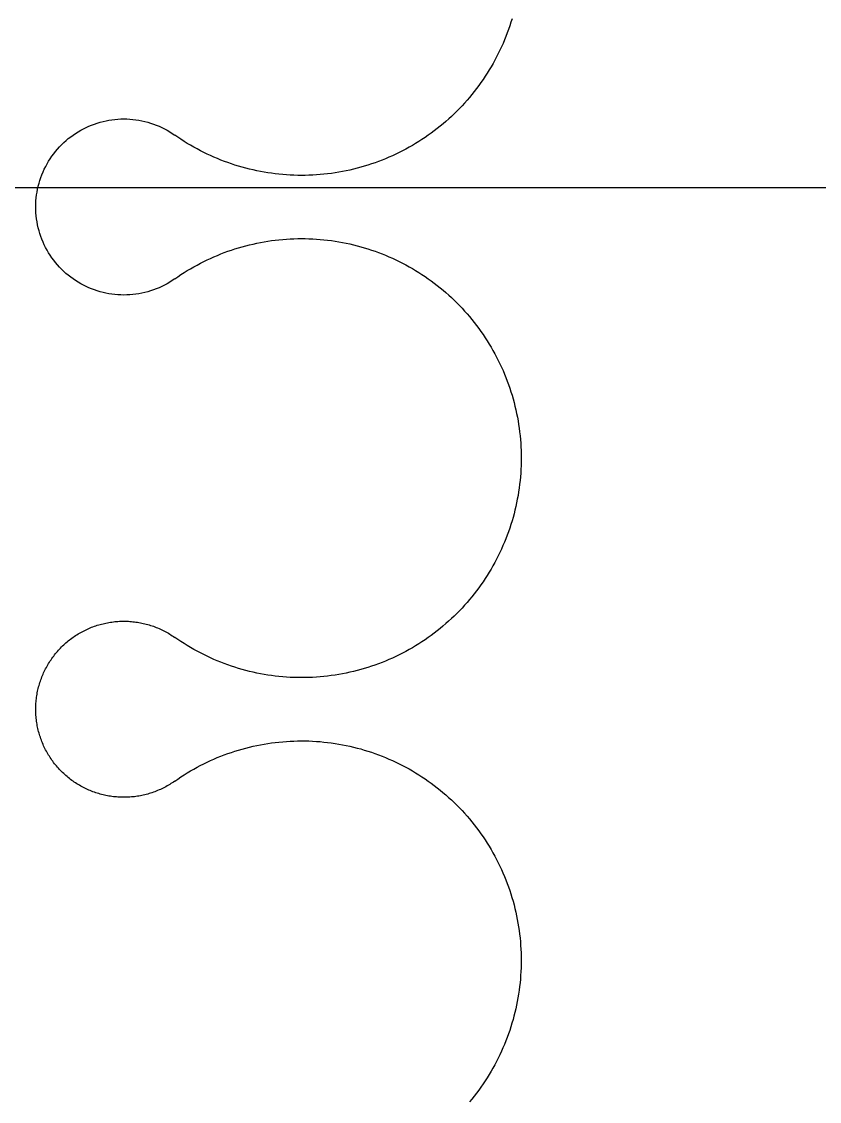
# Model space of a CAD drawing. Header units: millimetres. Extents: x -187744 to 2148, y -49419 to 6550.
# Drawn here: x -11902.9 to -11822.5, y -11403.6 to -11294.7 of the extents above; entities that cross this region are included whole.
import ezdxf

# ---------------------------------------------------------------- set-up
doc = ezdxf.new("R2010")
doc.units = ezdxf.units.MM
doc.header["$LTSCALE"] = 1000
doc.header["$MEASUREMENT"] = 0
doc.layers.add('FC-FLOOR', color=138, linetype='Continuous')
doc.layers.add('FF-FURNA', color=40, linetype='Continuous')

# ---------------------------------------------------------------- blocks, each defined once
blk = doc.blocks.new('DRAPES2')
at = {"linetype": 'ByBlock'}
for points in [[(452.116, 95.9399, 0), (452.839, 95.7173, 0), (453.557, 95.4823, 0), (454.272, 95.2351, 0), (454.982, 94.9758, 0), (455.687, 94.7043, 0), (456.388, 94.4209, 0), (457.084, 94.1255, 0), (457.774, 93.8183, 0), (458.46, 93.4994, 0), (459.139, 93.1687, 0), (459.813, 92.8265, 0), (460.481, 92.4729, 0), (461.143, 92.1079, 0), (461.799, 91.7316, 0), (462.448, 91.3442, 0), (463.09, 90.9458, 0), (463.726, 90.5365, 0), (464.354, 90.1163, 0), (464.975, 89.6855, 0), (465.589, 89.2441, 0), (466.195, 88.7924, 0), (466.793, 88.3303, 0), (467.384, 87.8581, 0), (467.966, 87.3759, 0), (468.539, 86.8838, 0), (469.105, 86.382, 0), (469.661, 85.8706, 0), (470.209, 85.3497, 0), (470.748, 84.8196, 0), (471.278, 84.2804, 0), (471.798, 83.7322, 0), (472.309, 83.1751, 0), (472.811, 82.6095, 0), (473.302, 82.0353, 0), (473.784, 81.4529, 0), (474.256, 80.8623, 0), (474.717, 80.2637, 0), (475.169, 79.6573, 0), (475.61, 79.0433, 0), (476.04, 78.4219, 0), (476.46, 77.7932, 0), (476.868, 77.1574, 0), (477.266, 76.5148, 0), (477.653, 75.8654, 0), (478.029, 75.2095, 0), (478.394, 74.5473, 0), (478.747, 73.879, 0), (479.088, 73.2047, 0), (479.419, 72.5247, 0), (479.737, 71.8392, 0), (480.044, 71.1483, 0), (480.339, 70.4523, 0), (480.621, 69.7513, 0), (480.892, 69.0456, 0), (481.151, 68.3354, 0), (481.398, 67.6209, 0), (481.632, 66.9023, 0), (481.854, 66.1797, 0), (482.064, 65.4535, 0), (482.261, 64.7238, 0), (482.446, 63.9909, 0), (482.618, 63.2549, 0), (482.778, 62.516, 0), (482.925, 61.7746, 0), (483.059, 61.0307, 0), (483.181, 60.2847, 0), (483.29, 59.5366, 0), (483.386, 58.7869, 0), (483.469, 58.0356, 0), (483.539, 57.283, 0), (483.597, 56.5293, 0), (483.642, 55.7747, 0), (483.673, 55.0194, 0), (483.692, 54.2638, 0), (483.698, 53.5079, 0), (483.691, 52.7521, 0), (483.671, 51.9964, 0), (483.639, 51.2412, 0), (483.593, 50.4867, 0), (483.534, 49.7331, 0), (483.463, 48.9806, 0), (483.379, 48.2294, 0), (483.281, 47.4798, 0), (483.172, 46.7319, 0), (483.049, 45.986, 0), (482.914, 45.2423, 0), (482.766, 44.5011, 0), (482.605, 43.7625, 0), (482.432, 43.0267, 0), (482.246, 42.294, 0), (482.048, 41.5646, 0), (481.837, 40.8386, 0), (481.614, 40.1164, 0), (481.378, 39.3981, 0), (481.131, 38.6839, 0), (480.871, 37.9741, 0), (480.599, 37.2688, 0), (480.315, 36.5682, 0), (480.019, 35.8726, 0), (479.712, 35.1822, 0), (479.392, 34.4971, 0), (479.061, 33.8175, 0), (478.719, 33.1437, 0), (478.364, 32.4759, 0), (477.999, 31.8142, 0), (477.622, 31.1588, 0), (477.235, 30.51, 0), (476.836, 29.8679, 0), (476.426, 29.2327, 0), (476.005, 28.6046, 0), (475.574, 27.9837, 0)], [(504.56, 27.9821, 0), (504.129, 28.603, 0), (503.708, 29.2311, 0), (503.299, 29.8664, 0), (502.9, 30.5085, 0), (502.512, 31.1574, 0), (502.135, 31.8128, 0), (501.77, 32.4746, 0), (501.416, 33.1424, 0), (501.074, 33.8163, 0), (500.743, 34.4958, 0), (500.423, 35.181, 0), (500.116, 35.8715, 0), (499.82, 36.5671, 0), (499.536, 37.2677, 0), (499.264, 37.973, 0), (499.005, 38.6829, 0), (498.757, 39.3971, 0), (498.522, 40.1155, 0), (498.299, 40.8377, 0), (498.088, 41.5637, 0), (497.89, 42.2931, 0), (497.704, 43.0258, 0), (497.531, 43.7616, 0), (497.37, 44.5003, 0), (497.222, 45.2415, 0), (497.087, 45.9852, 0), (496.965, 46.7311, 0), (496.855, 47.479, 0), (496.758, 48.2286, 0), (496.674, 48.9798, 0), (496.602, 49.7324, 0), (496.544, 50.486, 0), (496.498, 51.2405, 0), (496.466, 51.9957, 0), (496.446, 52.7513, 0), (496.439, 53.5072, 0), (496.445, 54.2631, 0), (496.464, 55.0187, 0), (496.496, 55.7739, 0), (496.54, 56.5285, 0), (496.598, 57.2822, 0), (496.668, 58.0348, 0), (496.752, 58.7861, 0), (496.848, 59.5359, 0), (496.957, 60.2839, 0), (497.078, 61.0299, 0), (497.213, 61.7738, 0), (497.36, 62.5152, 0), (497.52, 63.254, 0), (497.692, 63.99, 0), (497.877, 64.7229, 0), (498.074, 65.4526, 0), (498.284, 66.1788, 0), (498.506, 66.9013, 0), (498.741, 67.6199, 0), (498.988, 68.3344, 0), (499.246, 69.0446, 0), (499.517, 69.7502, 0), (499.8, 70.4512, 0), (500.095, 71.1472, 0), (500.402, 71.838, 0), (500.721, 72.5235, 0), (501.051, 73.2035, 0), (501.393, 73.8777, 0), (501.746, 74.546, 0), (502.11, 75.2081, 0), (502.486, 75.864, 0), (502.873, 76.5133, 0), (503.271, 77.1559, 0), (503.68, 77.7916, 0), (504.1, 78.4203, 0), (504.53, 79.0417, 0), (504.971, 79.6556, 0), (505.423, 80.2619, 0), (505.884, 80.8605, 0), (506.356, 81.451, 0), (506.838, 82.0334, 0), (507.33, 82.6075, 0), (507.831, 83.1731, 0), (508.342, 83.7301, 0), (508.863, 84.2782, 0), (509.393, 84.8174, 0), (509.931, 85.3475, 0), (510.479, 85.8683, 0), (511.036, 86.3796, 0), (511.601, 86.8813, 0), (512.175, 87.3734, 0), (512.757, 87.8555, 0), (513.348, 88.3277, 0), (513.946, 88.7897, 0), (514.552, 89.2414, 0), (515.166, 89.6826, 0), (515.787, 90.1134, 0), (516.415, 90.5335, 0), (517.051, 90.9427, 0), (517.693, 91.3411, 0), (518.342, 91.7284, 0), (518.998, 92.1046, 0), (519.66, 92.4695, 0), (520.328, 92.8231, 0), (521.002, 93.1652, 0), (521.682, 93.4958, 0), (522.367, 93.8146, 0), (523.058, 94.1218, 0), (523.754, 94.4171, 0), (524.455, 94.7004, 0), (525.16, 94.9718, 0), (525.87, 95.2311, 0), (526.584, 95.4782, 0), (527.303, 95.713, 0), (528.025, 95.9356, 0), (528.751, 96.1458, 0), (529.481, 96.3435, 0), (530.214, 96.5288, 0), (530.95, 96.7015, 0), (531.688, 96.8616, 0), (532.43, 97.0091, 0), (533.174, 97.1439, 0), (533.92, 97.266, 0), (534.668, 97.3753, 0), (535.417, 97.4718, 0), (536.169, 97.5555, 0), (536.921, 97.6264, 0), (537.675, 97.6844, 0), (538.429, 97.7295, 0), (539.185, 97.7617, 0), (539.94, 97.7811, 0), (540.696, 97.7875, 0)], [(540.696, 97.7875, 0), (541.452, 97.781, 0), (542.208, 97.7616, 0), (542.963, 97.7293, 0), (543.717, 97.6841, 0), (544.471, 97.626, 0), (545.223, 97.555, 0), (545.975, 97.4712, 0), (546.724, 97.3746, 0), (547.472, 97.2652, 0), (548.218, 97.1431, 0), (548.962, 97.0082, 0), (549.703, 96.8606, 0), (550.442, 96.7004, 0), (551.178, 96.5276, 0), (551.911, 96.3422, 0), (552.64, 96.1444, 0), (553.366, 95.9341, 0), (554.089, 95.7115, 0), (554.807, 95.4765, 0), (555.522, 95.2294, 0), (556.232, 94.97, 0), (556.937, 94.6986, 0), (557.638, 94.4151, 0), (558.334, 94.1198, 0), (559.024, 93.8126, 0), (559.71, 93.4936, 0), (560.389, 93.163, 0), (561.063, 92.8208, 0), (561.731, 92.4671, 0), (562.393, 92.1021, 0), (563.049, 91.7259, 0), (563.698, 91.3385, 0), (564.34, 90.94, 0), (564.976, 90.5307, 0), (565.604, 90.1106, 0), (566.225, 89.6797, 0), (566.839, 89.2384, 0), (567.445, 88.7866, 0), (568.043, 88.3246, 0), (568.634, 87.8524, 0), (569.216, 87.3701, 0), (569.789, 86.878, 0), (570.355, 86.3762, 0), (570.911, 85.8648, 0), (571.459, 85.344, 0), (571.998, 84.8139, 0), (572.528, 84.2746, 0), (573.048, 83.7264, 0), (573.559, 83.1694, 0), (574.061, 82.6037, 0), (574.552, 82.0296, 0), (575.034, 81.4471, 0), (575.506, 80.8565, 0), (575.967, 80.2579, 0), (576.419, 79.6516, 0), (576.86, 79.0376, 0), (577.29, 78.4161, 0), (577.71, 77.7874, 0), (578.118, 77.1517, 0), (578.516, 76.509, 0), (578.903, 75.8596, 0), (579.279, 75.2038, 0), (579.644, 74.5416, 0), (579.997, 73.8732, 0), (580.338, 73.199, 0), (580.669, 72.519, 0), (580.987, 71.8334, 0), (581.294, 71.1425, 0), (581.589, 70.4465, 0), (581.871, 69.7456, 0), (582.142, 69.0399, 0), (582.401, 68.3297, 0), (582.648, 67.6152, 0), (582.882, 66.8965, 0), (583.104, 66.174, 0), (583.314, 65.4478, 0), (583.511, 64.7181, 0), (583.696, 63.9851, 0), (583.868, 63.2491, 0), (584.028, 62.5103, 0), (584.175, 61.7688, 0), (584.309, 61.0249, 0), (584.431, 60.2789, 0), (584.54, 59.5309, 0), (584.636, 58.7811, 0), (584.719, 58.0298, 0), (584.789, 57.2772, 0), (584.847, 56.5235, 0), (584.892, 55.7689, 0), (584.923, 55.0137, 0), (584.942, 54.258, 0), (584.948, 53.5022, 0), (584.941, 52.7463, 0), (584.921, 51.9907, 0), (584.889, 51.2355, 0), (584.843, 50.481, 0), (584.784, 49.7273, 0), (584.713, 48.9748, 0), (584.629, 48.2236, 0), (584.531, 47.474, 0), (584.422, 46.7261, 0), (584.299, 45.9803, 0), (584.164, 45.2366, 0), (584.016, 44.4953, 0), (583.855, 43.7567, 0), (583.682, 43.0209, 0), (583.496, 42.2882, 0), (583.298, 41.5588, 0), (583.087, 40.8329, 0), (582.864, 40.1107, 0), (582.628, 39.3924, 0), (582.381, 38.6782, 0), (582.121, 37.9683, 0), (581.849, 37.263, 0), (581.565, 36.5625, 0), (581.269, 35.8669, 0), (580.962, 35.1764, 0), (580.642, 34.4913, 0), (580.311, 33.8118, 0), (579.969, 33.138, 0), (579.614, 32.4701, 0), (579.249, 31.8084, 0), (578.872, 31.1531, 0), (578.485, 30.5042, 0), (578.086, 29.8621, 0), (577.676, 29.2269, 0), (577.255, 28.5988, 0), (576.824, 27.978, 0)], [(605.81, 27.9763, 0), (605.379, 28.5972, 0), (604.958, 29.2254, 0), (604.549, 29.8606, 0), (604.15, 30.5028, 0), (603.762, 31.1517, 0), (603.385, 31.8071, 0), (603.02, 32.4688, 0), (602.666, 33.1367, 0), (602.324, 33.8105, 0), (601.993, 34.4901, 0), (601.673, 35.1752, 0), (601.366, 35.8657, 0), (601.07, 36.5614, 0), (600.786, 37.2619, 0), (600.514, 37.9673, 0), (600.255, 38.6772, 0), (600.007, 39.3914, 0), (599.772, 40.1097, 0), (599.549, 40.832, 0), (599.338, 41.5579, 0), (599.14, 42.2873, 0), (598.954, 43.0201, 0), (598.781, 43.7559, 0), (598.62, 44.4945, 0), (598.472, 45.2358, 0), (598.337, 45.9795, 0), (598.215, 46.7254, 0), (598.105, 47.4732, 0), (598.008, 48.2229, 0), (597.924, 48.9741, 0), (597.852, 49.7266, 0), (597.794, 50.4802, 0), (597.748, 51.2347, 0), (597.716, 51.9899, 0), (597.696, 52.7456, 0), (597.689, 53.5014, 0), (597.695, 54.2573, 0), (597.714, 55.013, 0), (597.746, 55.7682, 0), (597.79, 56.5228, 0), (597.848, 57.2765, 0), (597.918, 58.0291, 0), (598.002, 58.7803, 0), (598.098, 59.5301, 0), (598.207, 60.2781, 0), (598.328, 61.0241, 0), (598.463, 61.768, 0), (598.61, 62.5094, 0), (598.77, 63.2483, 0), (598.942, 63.9843, 0), (599.127, 64.7172, 0), (599.324, 65.4469, 0), (599.534, 66.1731, 0), (599.756, 66.8956, 0), (599.991, 67.6142, 0), (600.238, 68.3287, 0), (600.496, 69.0388, 0), (600.767, 69.7445, 0), (601.05, 70.4454, 0), (601.345, 71.1414, 0), (601.652, 71.8322, 0), (601.971, 72.5177, 0), (602.301, 73.1977, 0), (602.643, 73.8719, 0), (602.996, 74.5402, 0), (603.36, 75.2024, 0), (603.736, 75.8582, 0), (604.123, 76.5075, 0), (604.521, 77.1502, 0), (604.93, 77.7859, 0), (605.35, 78.4145, 0), (605.78, 79.0359, 0), (606.221, 79.6499, 0), (606.673, 80.2562, 0), (607.134, 80.8547, 0), (607.606, 81.4453, 0), (608.088, 82.0277, 0), (608.58, 82.6018, 0), (609.081, 83.1674, 0), (609.592, 83.7243, 0), (610.113, 84.2725, 0), (610.643, 84.8117, 0), (611.181, 85.3417, 0), (611.729, 85.8625, 0), (612.286, 86.3738, 0), (612.851, 86.8756, 0), (613.425, 87.3676, 0), (614.007, 87.8498, 0), (614.598, 88.3219, 0), (615.196, 88.7839, 0), (615.802, 89.2356, 0), (616.416, 89.6769, 0), (617.037, 90.1076, 0), (617.665, 90.5277, 0), (618.301, 90.937, 0), (618.943, 91.3353, 0), (619.592, 91.7227, 0), (620.248, 92.0988, 0), (620.91, 92.4638, 0), (621.578, 92.8173, 0), (622.252, 93.1594, 0), (622.932, 93.49, 0), (623.617, 93.8089, 0), (624.308, 94.116, 0), (625.004, 94.4113, 0), (625.705, 94.6947, 0), (626.41, 94.966, 0), (627.12, 95.2253, 0), (627.834, 95.4724, 0), (628.553, 95.7073, 0), (629.275, 95.9298, 0), (630.001, 96.14, 0), (630.731, 96.3378, 0), (631.464, 96.523, 0), (632.2, 96.6957, 0), (632.938, 96.8559, 0), (633.68, 97.0033, 0), (634.424, 97.1381, 0), (635.17, 97.2602, 0), (635.918, 97.3695, 0), (636.667, 97.4661, 0), (637.419, 97.5498, 0), (638.171, 97.6206, 0), (638.925, 97.6786, 0), (639.679, 97.7238, 0), (640.435, 97.756, 0), (641.19, 97.7753, 0), (641.946, 97.7817, 0)], [(641.946, 97.7817, 0), (642.702, 97.7752, 0), (643.458, 97.7558, 0), (644.213, 97.7235, 0), (644.967, 97.6783, 0), (645.721, 97.6202, 0), (646.473, 97.5493, 0), (647.225, 97.4655, 0), (647.974, 97.3689, 0), (648.722, 97.2595, 0), (649.468, 97.1373, 0), (650.212, 97.0024, 0), (650.953, 96.8548, 0), (651.692, 96.6946, 0), (652.428, 96.5218, 0), (653.161, 96.3365, 0), (653.89, 96.1386, 0), (654.616, 95.9284, 0), (655.339, 95.7057, 0), (656.057, 95.4708, 0), (656.772, 95.2236, 0), (657.482, 94.9643, 0), (658.187, 94.6928, 0), (658.888, 94.4094, 0), (659.584, 94.114, 0), (660.274, 93.8068, 0), (660.96, 93.4878, 0), (661.639, 93.1572, 0), (662.313, 92.815, 0), (662.981, 92.4614, 0), (663.643, 92.0964, 0), (664.299, 91.7201, 0), (664.948, 91.3327, 0), (665.59, 90.9343, 0), (666.226, 90.5249, 0), (666.854, 90.1048, 0), (667.475, 89.674, 0), (668.089, 89.2326, 0), (668.695, 88.7809, 0), (669.293, 88.3188, 0), (669.884, 87.8466, 0), (670.466, 87.3644, 0)], [(504.56, 27.9821, 0), (504.901, 27.4811, 0), (505.226, 26.9687, 0), (505.532, 26.4456, 0), (505.821, 25.9122, 0), (506.091, 25.3694, 0), (506.342, 24.8176, 0), (506.575, 24.2576, 0), (506.788, 23.6899, 0), (506.982, 23.1153, 0), (507.156, 22.5344, 0), (507.31, 21.948, 0), (507.444, 21.3566, 0), (507.557, 20.7609, 0), (507.65, 20.1618, 0), (507.723, 19.5598, 0), (507.775, 18.9556, 0), (507.807, 18.3501, 0), (507.817, 17.7438, 0), (507.807, 17.1375, 0), (507.777, 16.5319, 0), (507.725, 15.9278, 0), (507.653, 15.3257, 0), (507.561, 14.7264, 0), (507.448, 14.1306, 0), (507.315, 13.5391, 0), (507.161, 12.9524, 0), (506.988, 12.3713, 0), (506.795, 11.7965, 0), (506.582, 11.2286, 0), (506.351, 10.6683, 0), (506.1, 10.1163, 0), (505.83, 9.57308, 0), (505.542, 9.03943, 0), (505.236, 8.51592, 0), (504.913, 8.00317, 0), (504.572, 7.50178, 0), (504.214, 7.01232, 0), (503.839, 6.53538, 0), (503.449, 6.0715, 0), (503.043, 5.62123, 0), (502.621, 5.18509, 0), (502.186, 4.7636, 0), (501.735, 4.35724, 0), (501.272, 3.96649, 0), (500.795, 3.5918, 0), (500.306, 3.23362, 0), (499.805, 2.89236, 0), (499.292, 2.56841, 0), (498.769, 2.26216, 0), (498.235, 1.97397, 0), (497.692, 1.70416, 0), (497.14, 1.45306, 0), (496.58, 1.22096, 0), (496.012, 1.00812, 0), (495.437, 0.814802, 0), (494.856, 0.641227, 0), (494.27, 0.487596, 0), (493.678, 0.35409, 0), (493.083, 0.240863, 0), (492.484, 0.148049, 0), (491.881, 0.075756, 0), (491.277, 0.024067, 0), (490.672, -0.006957, 0), (490.065, -0.017279, 0), (489.459, -0.006888, 0), (488.854, 0.024205, 0), (488.249, 0.075962, 0), (487.647, 0.148324, 0), (487.048, 0.241207, 0), (486.453, 0.354501, 0), (485.861, 0.488074, 0), (485.274, 0.641772, 0), (484.694, 0.815413, 0), (484.119, 1.0088, 0), (483.551, 1.2217, 0), (482.991, 1.45386, 0), (482.439, 1.70503, 0), (481.896, 1.9749, 0), (481.363, 2.26315, 0), (480.839, 2.56946, 0), (480.327, 2.89346, 0), (479.825, 3.23478, 0), (479.336, 3.59302, 0), (478.86, 3.96776, 0), (478.396, 4.35857, 0), (477.946, 4.76498, 0), (477.51, 5.18652, 0), (477.089, 5.6227, 0), (476.683, 6.07302, 0), (476.292, 6.53694, 0), (475.918, 7.01393, 0), (475.56, 7.50343, 0), (475.219, 8.00486, 0), (474.895, 8.51765, 0), (474.59, 9.04119, 0), (474.302, 9.57488, 0), (474.032, 10.1181, 0), (473.781, 10.6702, 0), (473.55, 11.2305, 0), (473.337, 11.7984, 0), (473.144, 12.3733, 0), (472.971, 12.9544, 0), (472.818, 13.5411, 0), (472.685, 14.1326, 0), (472.572, 14.7284, 0), (472.479, 15.3277, 0), (472.408, 15.9298, 0), (472.356, 16.534, 0), (472.326, 17.1395, 0), (472.316, 17.7458, 0), (472.326, 18.3521, 0), (472.358, 18.9577, 0), (472.41, 19.5618, 0), (472.483, 20.1638, 0), (472.576, 20.7629, 0), (472.69, 21.3585, 0), (472.824, 21.9499, 0), (472.978, 22.5364, 0), (473.152, 23.1172, 0), (473.346, 23.6918, 0), (473.559, 24.2594, 0), (473.791, 24.8195, 0), (474.043, 25.3712, 0), (474.313, 25.914, 0), (474.602, 26.4473, 0), (474.908, 26.9704, 0), (475.233, 27.4828, 0), (475.574, 27.9837, 0)], [(591.315, -0.023038, 0), (591.012, -0.020432, 0), (590.709, -0.012647, 0), (590.406, 0.000313, 0), (590.104, 0.018445, 0), (589.801, 0.041744, 0), (589.499, 0.070203, 0), (589.198, 0.103813, 0), (588.897, 0.142565, 0), (588.597, 0.186447, 0), (588.298, 0.235447, 0), (588, 0.28955, 0), (587.703, 0.348741, 0), (587.406, 0.413002, 0), (587.111, 0.482315, 0), (586.817, 0.556659, 0), (586.524, 0.636012, 0), (586.233, 0.720352, 0), (585.944, 0.809654, 0), (585.655, 0.903891, 0), (585.369, 1.00304, 0), (585.084, 1.10706, 0), (584.801, 1.21594, 0), (584.52, 1.32963, 0), (584.241, 1.4481, 0), (583.964, 1.57133, 0), (583.689, 1.69927, 0), (583.416, 1.83188, 0), (583.146, 1.96914, 0), (582.878, 2.11099, 0), (582.613, 2.25739, 0), (582.35, 2.40831, 0), (582.089, 2.5637, 0), (581.832, 2.72351, 0), (581.577, 2.8877, 0), (581.325, 3.05622, 0), (581.075, 3.22902, 0), (580.829, 3.40606, 0), (580.586, 3.58726, 0), (580.346, 3.7726, 0), (580.11, 3.962, 0), (579.876, 4.15543, 0), (579.646, 4.35281, 0), (579.419, 4.55409, 0), (579.196, 4.75922, 0), (578.976, 4.96813, 0), (578.76, 5.18076, 0), (578.548, 5.39705, 0), (578.339, 5.61694, 0), (578.134, 5.84037, 0), (577.933, 6.06726, 0), (577.736, 6.29756, 0), (577.542, 6.53118, 0), (577.353, 6.76808, 0), (577.168, 7.00817, 0), (576.987, 7.25139, 0), (576.81, 7.49767, 0), (576.637, 7.74693, 0), (576.469, 7.9991, 0), (576.305, 8.25412, 0), (576.145, 8.51189, 0), (575.99, 8.77236, 0), (575.84, 9.03543, 0), (575.693, 9.30105, 0), (575.552, 9.56912, 0), (575.415, 9.83957, 0), (575.282, 10.1123, 0), (575.155, 10.3873, 0), (575.031, 10.6644, 0), (574.913, 10.9436, 0), (574.8, 11.2247, 0), (574.691, 11.5078, 0), (574.587, 11.7927, 0), (574.488, 12.0793, 0), (574.394, 12.3675, 0), (574.305, 12.6573, 0), (574.221, 12.9486, 0), (574.142, 13.2413, 0), (574.068, 13.5353, 0), (573.999, 13.8305, 0), (573.935, 14.1269, 0), (573.876, 14.4243, 0), (573.822, 14.7226, 0), (573.773, 15.0219, 0), (573.729, 15.3219, 0), (573.691, 15.6227, 0), (573.658, 15.924, 0), (573.629, 16.2259, 0), (573.606, 16.5282, 0), (573.588, 16.8309, 0), (573.576, 17.1338, 0), (573.568, 17.4369, 0), (573.566, 17.7401, 0), (573.568, 18.0433, 0), (573.576, 18.3463, 0), (573.59, 18.6493, 0), (573.608, 18.9519, 0), (573.631, 19.2542, 0), (573.66, 19.556, 0), (573.694, 19.8573, 0), (573.733, 20.158, 0), (573.777, 20.458, 0), (573.826, 20.7572, 0), (573.88, 21.0554, 0), (573.94, 21.3528, 0), (574.004, 21.649, 0), (574.074, 21.9442, 0), (574.148, 22.238, 0), (574.228, 22.5306, 0), (574.312, 22.8218, 0), (574.402, 23.1115, 0), (574.496, 23.3996, 0), (574.596, 23.6861, 0), (574.7, 23.9708, 0), (574.809, 24.2537, 0), (574.923, 24.5347, 0), (575.041, 24.8137, 0), (575.165, 25.0906, 0), (575.293, 25.3654, 0), (575.426, 25.638, 0), (575.563, 25.9083, 0), (575.705, 26.1761, 0), (575.852, 26.4416, 0), (576.003, 26.7044, 0), (576.158, 26.9647, 0), (576.318, 27.2222, 0), (576.483, 27.477, 0), (576.651, 27.729, 0), (576.824, 27.978, 0)], [(605.81, 27.9763, 0), (605.983, 27.7273, 0), (606.151, 27.4753, 0), (606.316, 27.2205, 0), (606.476, 26.963, 0), (606.631, 26.7027, 0), (606.782, 26.4398, 0), (606.929, 26.1744, 0), (607.071, 25.9065, 0), (607.208, 25.6362, 0), (607.341, 25.3636, 0), (607.469, 25.0888, 0), (607.592, 24.8118, 0), (607.711, 24.5328, 0), (607.825, 24.2518, 0), (607.934, 23.9689, 0), (608.038, 23.6842, 0), (608.137, 23.3977, 0), (608.232, 23.1096, 0), (608.321, 22.8199, 0), (608.406, 22.5287, 0), (608.485, 22.2361, 0), (608.56, 21.9422, 0), (608.629, 21.6471, 0), (608.694, 21.3508, 0), (608.753, 21.0535, 0), (608.807, 20.7552, 0), (608.856, 20.456, 0), (608.9, 20.156, 0), (608.939, 19.8553, 0), (608.973, 19.554, 0), (609.002, 19.2522, 0), (609.025, 18.9499, 0), (609.043, 18.6472, 0), (609.057, 18.3443, 0), (609.065, 18.0412, 0), (609.067, 17.7381, 0), (609.065, 17.4349, 0), (609.057, 17.1318, 0), (609.045, 16.8288, 0), (609.027, 16.5262, 0), (609.003, 16.2239, 0), (608.975, 15.922, 0), (608.942, 15.6206, 0), (608.903, 15.3199, 0), (608.86, 15.0199, 0), (608.811, 14.7206, 0), (608.757, 14.4223, 0), (608.698, 14.1249, 0), (608.634, 13.8285, 0), (608.565, 13.5333, 0), (608.49, 13.2393, 0), (608.411, 12.9467, 0), (608.327, 12.6554, 0), (608.238, 12.3656, 0), (608.144, 12.0774, 0), (608.045, 11.7908, 0), (607.941, 11.5059, 0), (607.832, 11.2229, 0), (607.719, 10.9417, 0), (607.601, 10.6626, 0), (607.478, 10.3855, 0), (607.35, 10.1105, 0), (607.217, 9.83776, 0), (607.08, 9.56732, 0), (606.939, 9.29927, 0), (606.792, 9.03367, 0), (606.642, 8.77061, 0), (606.486, 8.51017, 0), (606.327, 8.25241, 0), (606.163, 7.99742, 0), (605.994, 7.74526, 0), (605.822, 7.49602, 0), (605.645, 7.24976, 0), (605.464, 7.00656, 0), (605.279, 6.76649, 0), (605.089, 6.52962, 0), (604.896, 6.29601, 0), (604.699, 6.06574, 0), (604.498, 5.83887, 0), (604.293, 5.61547, 0), (604.084, 5.3956, 0), (603.871, 5.17933, 0), (603.655, 4.96672, 0), (603.436, 4.75784, 0), (603.212, 4.55274, 0), (602.985, 4.35148, 0), (602.755, 4.15412, 0), (602.522, 3.96073, 0), (602.285, 3.77135, 0), (602.045, 3.58604, 0), (601.802, 3.40486, 0), (601.556, 3.22786, 0), (601.307, 3.05509, 0), (601.055, 2.8866, 0), (600.8, 2.72243, 0), (600.542, 2.56265, 0), (600.282, 2.40729, 0), (600.019, 2.2564, 0), (599.753, 2.11003, 0), (599.485, 1.96821, 0), (599.215, 1.83098, 0), (598.942, 1.6984, 0), (598.667, 1.57049, 0), (598.39, 1.4473, 0), (598.111, 1.32886, 0), (597.83, 1.2152, 0), (597.547, 1.10635, 0), (597.262, 1.00236, 0), (596.976, 0.903247, 0), (596.687, 0.809043, 0), (596.398, 0.719774, 0), (596.106, 0.635467, 0), (595.814, 0.556147, 0), (595.52, 0.481836, 0), (595.225, 0.412557, 0), (594.928, 0.34833, 0), (594.631, 0.289173, 0), (594.333, 0.235104, 0), (594.034, 0.186138, 0), (593.734, 0.14229, 0), (593.433, 0.103572, 0), (593.131, 0.069996, 0), (592.83, 0.041572, 0), (592.527, 0.018307, 0), (592.225, 0.00021, 0), (591.922, -0.012716, 0), (591.619, -0.020466, 0), (591.315, -0.023038, 0)]]:
    blk.add_polyline3d(points, dxfattribs=at)

msp = doc.modelspace()

# ---------------------------------------------------------------- linework, layer by layer
at = {"layer": 'FC-FLOOR', "linetype": 'ByBlock'}
msp.add_line((-11590.36, -11311.46, 0), (-11965.36, -11311.46, 0), dxfattribs=at)

# ---------------------------------------------------------------- block references
at = {"layer": 'FF-FURNA', "xscale": 0.4999999999999998, "yscale": 0.4999999999999998, "zscale": 0.4999999999999998, "rotation": 270}
msp.add_blockref('DRAPES2', (-11901.46, -11068.37), dxfattribs=at)

doc.saveas('drawing.dxf')
